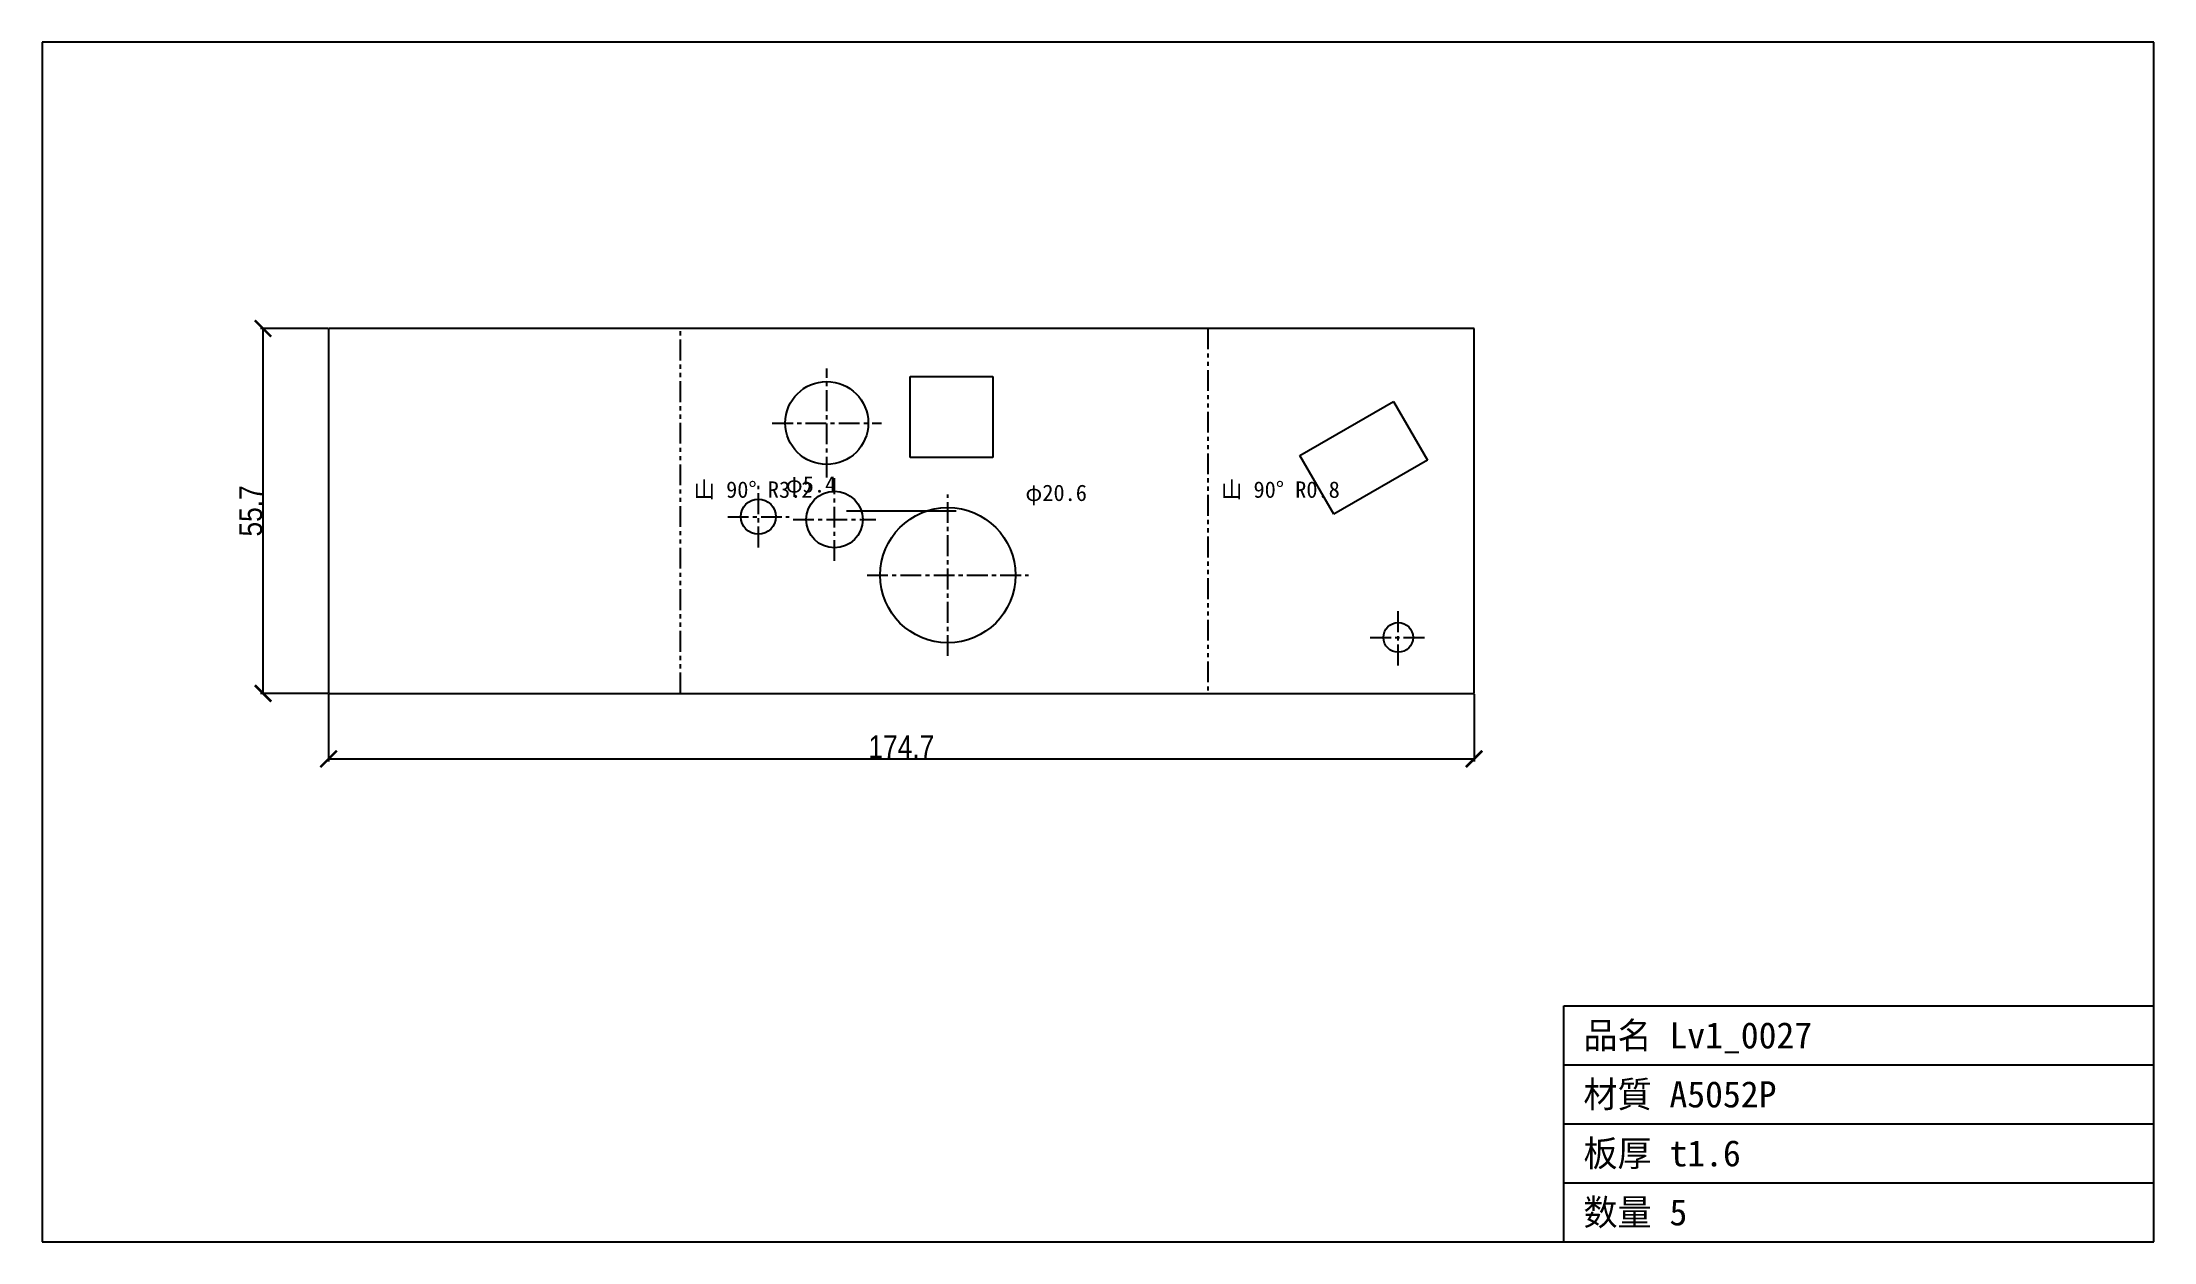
# Model space of a CAD drawing. Header units: millimetres. Extents: x -101 to 222, y -84 to 99.
import ezdxf

# ---------------------------------------------------------------- set-up
doc = ezdxf.new("R2010")
doc.units = ezdxf.units.MM
doc.linetypes.add('CENTER', pattern=[5.08, 3.175, -0.635, 0.635, -0.635])
doc.linetypes.add('PHANTOM', pattern=[6.35, 3.175, -0.635, 0.635, -0.635, 0.635, -0.635])
for name, color, linetype in [('ケガキ', 7, 'Continuous'), ('中心線', 7, 'Continuous'), ('図枠', 7, 'Continuous'), ('外形', 7, 'Continuous'), ('寸法', 7, 'Continuous'), ('文字', 7, 'Continuous'), ('曲げ線', 7, 'Continuous')]:
    doc.layers.add(name, color=color, linetype=linetype)
doc.styles.add('OpenSansCondensed-Light', font='OpenSansCondensed-Light.ttf')
doc.dimstyles.new('EZDXF', dxfattribs={"dimtxt": 0.25, "dimasz": 0.175, "dimexe": 0.375, "dimexo": 0.125, "dimgap": 0.1, "dimtad": 1, "dimlfac": 100, "dimzin": 12, "dimdsep": 46, "dimtxsty": 'OpenSansCondensed-Light', "dimblk": 'ARCHTICK', "dimcen": 2.5, "dimazin": 3, "dimtfac": 0.5, "dimtmove": 2, "dimatfit": 3})

# ---------------------------------------------------------------- blocks, each defined once
blk = doc.blocks.new('_ARCHTICK')
at = {"color": 0, "linetype": 'BYBLOCK', "const_width": 0.15}
blk.add_lwpolyline([(-0.5, -0.5), (0.5, 0.5)], dxfattribs=at)

msp = doc.modelspace()

# ---------------------------------------------------------------- linework, layer by layer
at = {"layer": 'ケガキ'}
msp.add_line((22.19, 27.84), (38.89, 27.84), dxfattribs=at)
at = {"layer": '中心線', "color": 1, "linetype": 'CENTER'}
for p, q in [((19.16, 32.92), (19.16, 49.57)), ((10.84, 41.25), (27.49, 41.25)), ((20.34, 20.21), (20.34, 32.84)), ((8.73, 22.28), (8.73, 31.64)), ((37.63, 5.7), (37.63, 30.35)), ((4.05, 26.96), (13.41, 26.96)), ((14.03, 26.52), (26.66, 26.52)), ((25.31, 18.03), (49.96, 18.03)), ((106.34, 4.27), (106.34, 12.79)), ((102.08, 8.53), (110.6, 8.53))]:
    msp.add_line(p, q, dxfattribs=at)
at = {"layer": '図枠'}
for p, q in [((221.59, 99.36), (-100.52, 99.36)), ((-100.52, 99.36), (-100.52, -83.68)), ((221.59, -83.68), (221.59, 99.36)), ((131.59, -83.68), (131.59, -47.68)), ((131.59, -47.68), (221.59, -47.68)), ((131.59, -56.68), (221.59, -56.68)), ((131.59, -65.68), (221.59, -65.68)), ((131.59, -74.68), (221.59, -74.68)), ((-100.52, -83.68), (221.59, -83.68))]:
    msp.add_line(p, q, dxfattribs=at)
at = {"layer": '外形'}
for p, q in [((-56.83, 55.67), (-56.83, 0)), ((117.91, 55.67), (-56.83, 55.67)), ((117.91, 0), (117.91, 55.67)), ((31.87, 35.98), (31.87, 48.35)), ((31.87, 48.35), (44.48, 48.35)), ((44.48, 48.35), (44.48, 35.98)), ((91.32, 36.29), (105.61, 44.54)), ((105.61, 44.54), (110.79, 35.57)), ((44.48, 35.98), (31.87, 35.98)), ((96.5, 27.32), (91.32, 36.29)), ((110.79, 35.57), (96.5, 27.32)), ((-56.83, 0), (117.91, 0))]:
    msp.add_line(p, q, dxfattribs=at)
for centre, radius in [((19.16, 41.25), 6.33), ((8.73, 26.96), 2.68), ((20.34, 26.52), 4.32), ((37.63, 18.03), 10.32), ((106.34, 8.53), 2.26)]:
    msp.add_circle(centre, radius, dxfattribs=at)
at = {"layer": '曲げ線', "color": 1, "linetype": 'PHANTOM'}
for p, q in [((-3.14, 0), (-3.14, 55.67)), ((77.31, 55.67), (77.31, 0))]:
    msp.add_line(p, q, dxfattribs=at)

# ---------------------------------------------------------------- texts
at = {"layer": '文字'}
for s, height, p in [('山 90° R3.2', 2.5, (-1.14, 29.84)), ('φ5.4', 2.5, (12.91, 30.64)), ('山 90° R0.8', 2.5, (79.31, 29.84)), ('φ20.6', 2.5, (49.46, 29.35)), ('品名 Lv1_0027', 4, (134.59, -54.18)), ('材質 A5052P', 4, (134.59, -63.18)), ('板厚 t1.6', 4, (134.59, -72.18)), ('数量 5', 4, (134.59, -81.18))]:
    msp.add_text(s, height=height, dxfattribs=at).set_placement(p)

# ---------------------------------------------------------------- dimensions: what is measured, and where the dimension line sits
at = {"layer": '寸法'}
msp.add_linear_dim(base=(-66.83, 0), p1=(-56.83, 0), p2=(-56.83, 55.67), angle=90, dimstyle='EZDXF', override={"dimtxt": 3.5, "dimasz": 2.5, "dimdec": 1, "dimlfac": 1}, dxfattribs=at).render()
msp.add_linear_dim(base=(-56.83, -10), p1=(-56.83, 0), p2=(117.91, 0), dimstyle='EZDXF', override={"dimtxt": 3.5, "dimasz": 2.5, "dimdec": 1, "dimlfac": 1}, dxfattribs=at).render()

doc.saveas('drawing.dxf')
